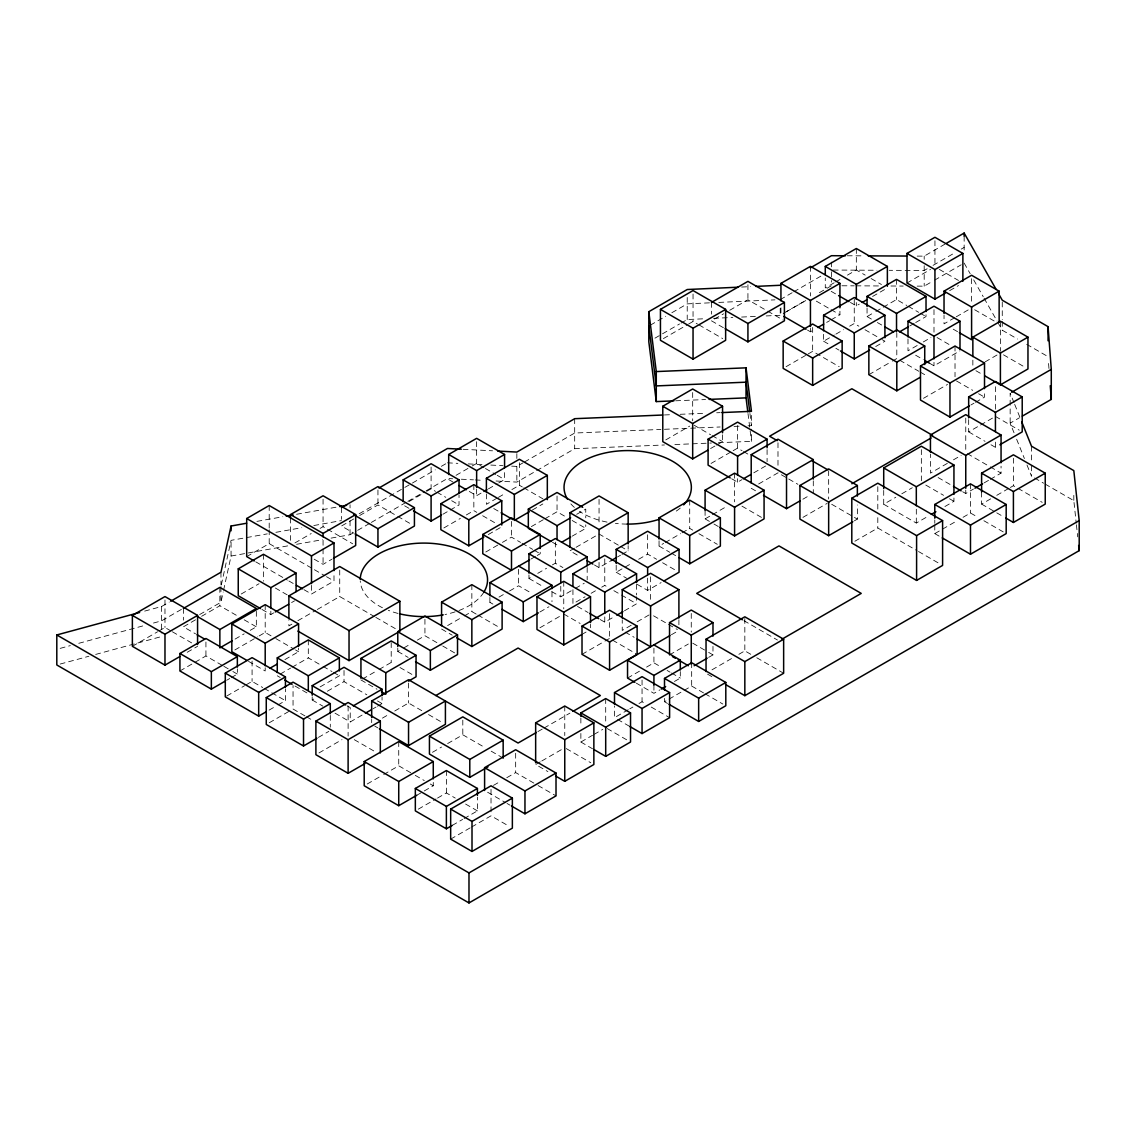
<?xml version="1.0" encoding="UTF-8"?>
<svg xmlns="http://www.w3.org/2000/svg" width="1136" height="1136" viewBox="0 0 1136 1136"><rect width="100%" height="100%" fill="white"/><g stroke="black" fill="none" stroke-linecap="round" stroke-linejoin="round"><path stroke-width="0.75" stroke-dasharray="5 3.75" d="M221.335 584.855L231.062 540.353L267.272 533.877M199.652 614.548L220.966 602.25L223.21 591.984M223.579 590.266L231.062 556.044L231.062 540.353M246.697 556.612L269.204 543.619L312.911 568.852M144.684 611.097L161.596 606.51L169.207 602.108M650.346 325.152L665.71 316.277M671.859 312.727L687.223 303.866L710.028 302.815M294.92 542.937L311.207 533.537M320.096 528.396L323.064 526.692L326.032 528.396M181.377 609.421L161.596 620.838L151.443 623.593M654.947 338.173L679.541 323.973M681.075 323.093L687.223 319.543L704.774 318.747M359.175 513.77L403.308 488.295M404.828 487.415L410.92 483.908M412.439 483.027L435.258 469.85M441.35 466.328L445.923 463.687M663.41 338.585L687.124 324.896M688.601 324.044L693.045 321.474L697.49 324.044M132.372 646.313L157.563 631.772M159.04 630.906L164.976 627.498L170.897 630.906M353.637 518.996L341.467 526.025L353.637 533.04M359.714 515.488L377.947 504.966L396.194 515.488M714.487 319.06L723.618 313.792M729.695 310.284L747.928 299.748L766.161 310.284M195.534 619.802L183.379 626.816L195.534 633.845M201.612 616.294L219.859 605.758L238.091 616.294M241.215 594.014L259.022 583.734M331.073 538.123L350.044 534.729L356.122 531.222M357.641 530.342L369.825 523.313M371.344 522.432L406.347 502.226M407.867 501.345L424.608 491.675M426.128 490.795L447.442 478.497L452.639 478.767M409.031 501.558L425.205 492.215M426.682 491.363L431.098 488.821L435.5 491.363M456.047 475.317L470.744 466.825M472.221 465.973L476.637 463.431L483.979 467.677M780.219 299.62L792.275 292.662M793.78 291.782L822.407 275.253M314.175 559.196L323.064 564.322L331.953 559.196M187.199 652.291L197.565 646.313M834.151 282.807L825.276 287.933L825.276 278.008M835.627 281.955L841.549 278.547M847.456 275.125L856.331 270.013L865.192 275.125M511.654 466.143L516.852 466.413L522.943 462.892M524.463 462.011L574.674 433.029L660.925 429.436M783.897 313.053L804.544 301.139M766.189 315.936L780.219 315.297L784.749 312.684M786.254 311.818L805.836 300.515M819.397 292.676L831.453 285.718L831.453 280.493M442.855 514.281L448.734 510.888M450.211 510.05L459.029 504.952L459.029 494.913M261.947 609.421L270.837 614.548L273.804 612.829M291.611 602.549L294.579 600.845M469.282 491.448L476.637 495.694L481.039 493.138M488.395 488.892L497.213 483.808M498.69 482.956L504.569 479.562L504.569 469.523M303.965 589.669L311.491 594.029L333.998 581.036L333.998 572.374M179.928 670.978L205.928 655.969L222.386 665.469M235.053 639.099L244.169 633.845M250.247 630.338L256.338 626.816L256.338 608.456M496.034 481.011L516.852 482.09L535.113 471.554M536.632 470.673L574.674 448.706L664.446 444.971M443.849 527.956L460.35 518.428M466.342 514.963L473.84 510.646L476.779 512.336M496.886 498.235L486.393 504.299L486.393 493.904M498.392 497.369L505.889 493.038M511.882 489.573L519.379 485.257L522.319 486.946M234.868 649.962L257.616 636.827M259.136 635.947L265.199 632.454L274.301 637.708M917.192 256.111L924.193 256.14L944.911 244.169M291.881 624.161L288.885 625.893L288.885 620.597M297.859 620.71L315.808 610.359M317.299 609.492L339.721 596.542L374.312 616.507M807.483 330.079L810.437 331.783L814.867 329.227M826.653 322.411L829.607 320.721M831.083 319.869L839.93 314.757L839.93 309.532M850.41 302.446L856.331 305.854L859.285 304.15M872.59 296.468L887.372 287.933M927.146 268.763L924.193 270.482L889.19 270.311M933.068 265.355L955.277 252.533M961.198 249.111L964.152 247.407M906.997 283.006L930.526 269.417M226.646 680.294L229.713 678.519M231.247 677.638L237.353 674.102L237.353 668.863M488.281 534.559L501.771 526.777M823.6 334.296L823.6 341.226L834.335 335.035M835.869 334.14L843.537 329.724M849.657 326.188L854.258 323.533L858.859 326.188M867.052 308.168L867.052 316.561L874.422 312.315M875.899 311.463L881.792 308.055M883.268 307.203L896.531 299.535L906.855 305.499M532.33 510.036L542.823 503.972M917.192 286.13L924.193 286.158L933.068 281.032M934.545 280.18L961.198 264.787M786.112 366.672L806.759 354.759M808.236 353.907L812.652 351.351L839.192 366.672M284.923 659.604L298.569 651.709L298.569 648.244M665.781 439.916L689.68 426.114M226.788 695.999L244.638 685.69M246.129 684.838L252.078 681.401L262.7 687.536M485.796 551.997L500.919 543.264M502.424 542.397L511.498 537.158L520.558 542.397M531.35 526.607L543.434 519.621M544.939 518.754L557.038 511.768L566.097 517.008M280.223 674.088L290.575 668.11M292.051 667.258L308.31 657.872L321.616 665.554M949.639 290.646L958.472 285.548M576.69 514.31L585.75 509.084L585.75 517.831M909.808 325.933L914.239 323.377M915.701 322.525L926.025 316.561L926.025 313.209M875.728 346.537L884.916 341.226L880.315 338.571M710.596 448.535L715.084 445.951M716.575 445.085L722.553 441.648L722.553 434.563M269.09 710.114L276.531 705.825M278.008 704.959L285.448 700.671L285.448 688.799M531.137 558.969L535.681 556.356M537.186 555.476L540.211 553.743L540.211 550.236M572.146 536.192L585.75 528.339L585.75 524.846M954.751 317.682L944.03 323.859L944.03 315.254M956.285 316.788L971.592 307.955M320.139 686.882L339.352 675.792L339.352 672.526M711.051 463.445L731.683 451.532M733.16 450.68L737.591 448.124L742.007 450.68M917.178 345.5L907.991 350.797L907.991 338.613M923.284 341.964L930.938 337.548M868.855 374.681L890.908 361.944M892.385 361.106L896.801 358.55L896.801 333.246M269.246 722.766L290.063 710.738M574.546 548.163L569.945 550.818L579.133 556.129M576.08 547.282L599.055 534.019L618.964 545.521M312.201 696.808L312.201 699.989L315.226 698.242M327.353 691.242L344.023 681.628L366.829 694.792M397.77 648.131L397.77 651.425L402.3 648.812M403.805 647.932L411.346 643.587M417.381 640.093L424.935 635.734L441.237 645.149M447.641 625.553L462.764 616.805M464.283 615.939L471.852 611.566L476.382 614.193M528.964 574.915L528.964 578.437L531.889 576.747M537.754 573.353L546.544 568.284M552.408 564.89L555.348 563.2L562.916 567.574M489.9 597.408L489.9 602.336L492.925 600.589M498.974 597.11L508.033 591.87M509.553 590.99L518.612 585.764L532.273 593.645M362.455 679.058L377.592 670.325M379.097 669.445L391.21 662.458L394.135 664.148M929.404 363.151L933.991 365.806L959.991 350.797M731.683 478.767L737.591 482.175L742.007 479.619M753.807 472.817L765.607 466.001M594.455 564.975L599.055 567.617L611.31 560.545M617.43 557.009L620.497 555.248M622.031 554.354L628.151 550.818L628.151 545.621M551.684 591.558L560.772 596.812L573.978 589.186M575.441 588.334L584.231 583.265M318.392 737.406L328.815 731.385M758.649 483.979L777.99 472.817L787.191 478.128M539.898 612.006L548.958 606.766M335.021 713.167L350.229 721.942L363.861 714.075M372.949 708.821L375.988 707.075M377.493 706.209L382.051 703.582L382.051 697.206M705.087 510.462L705.087 518.896L710.994 515.488M712.457 514.636L727.21 506.131M659.05 540.793L659.05 546.075L663.651 543.42M665.185 542.539L680.507 533.693M682.04 532.812L689.708 528.382L692.775 530.157M616.195 565.217L616.195 572.246L623.678 567.929M625.183 567.063L632.667 562.746M638.645 559.281L647.634 554.098L656.608 559.281M985.097 361.887L997.351 354.815M923.483 398.31L947.509 384.437M575.966 602.052L585.054 596.798M591.118 593.304L595.662 590.677M601.725 587.184L604.764 585.423L607.788 587.184M318.96 752.941L341.979 739.65M382.449 718.108L388.583 714.558M394.732 711.008L408.548 703.028L422.379 711.008M539.955 627.754L562.263 614.874M802.882 499.215L810.323 494.927M637.154 584.344L647.634 590.393L661.095 582.612M970.996 404.927L973.992 403.195M975.497 402.329L984.514 397.131L984.514 390.315M583.095 633.76L586.062 632.042M600.22 619.546L604.764 622.173L615.371 616.053M624.459 610.799L636.572 603.798L636.572 596.741M802.953 517.363L827.136 503.39M631.19 625.254L622.244 630.423L622.244 619.787M637.154 621.818L649.082 614.931M582.015 654.336L603.457 641.968M604.977 641.073L609.578 638.432L637.126 654.336M968.667 419.638L968.667 431.879L979.076 425.858M980.567 425.006L993.943 417.267M367.198 784.01L382.221 775.348M383.727 774.482L398.736 765.806L413.745 774.482M432.461 752.302L441.563 747.048M447.641 743.555L462.806 734.793L485.228 747.729M1014.036 432.788L1010.16 423.146L1019.29 417.863M947.325 463.374L930.441 473.116L930.441 454.073M953.473 459.824L961.141 455.394M854.343 520.842L857.368 519.095L857.368 504.952M883.709 490.411L883.709 504.228L895.764 497.284M901.785 493.805L912.322 487.713M990.975 444.758L995.434 447.328L998.416 445.61M671.447 634.726L678.902 630.423M854.854 541.247L877.801 528.013L916.979 550.633M416.756 795.285L422.762 791.82M424.268 790.954L433.27 785.757L433.27 780.56M627.541 678.093L640.732 670.467M646.597 667.088L653.924 662.856L661.251 667.088M669.53 654.876L688.359 643.998M537.896 731.598L542.468 728.957M543.988 728.091L569.889 713.138M418.289 809.173L436.025 798.935M437.516 798.083L446.377 792.956L455.252 798.083M962.675 491.732L965.756 493.507L973.424 489.076M984.174 482.871L988.774 480.216M990.322 479.321L1001.057 473.116L1001.057 466.2M883.709 504.228L916.312 523.057L928.353 516.099M944.911 506.528L953.942 501.317L953.942 497.866M708.637 657.375L712.982 654.876L712.982 646.384M493.478 785.388L500.877 781.114M506.784 777.706L515.659 772.579L536.575 784.664M636.33 683.162L653.924 693.315L659.789 689.935M674.443 681.472L680.308 678.093L680.308 671.575M981.603 492.073L981.603 504.1L990.691 498.846M996.755 495.339L1008.867 488.352M1010.387 487.472L1013.411 485.725L1016.45 487.472M628.279 709.716L614.505 717.668L614.505 705.953M629.813 708.836L632.866 707.061M638.986 703.525L642.053 701.764L645.12 703.525M934.786 525.045L934.786 533.608L957.094 520.728M963.044 517.292L970.485 513.003L977.926 517.292M540.253 761.858L535.652 764.514L547.907 771.585M541.787 760.978L561.695 749.476M580.865 733.458L580.865 742.021L592.552 735.276M594.014 734.438L602.776 729.369M712.002 669.814L732.905 657.758M738.869 654.308L744.833 650.857L750.811 654.308M664.503 698.399L664.503 701.721L667.514 699.975M669.033 699.109L682.608 691.27M684.113 690.404L691.668 686.045L703.539 692.903M452.298 825.389L462.636 819.411M464.113 818.559L477.418 810.877L477.418 797.089M450.665 839.121L470.091 827.903M471.582 827.036L491.022 815.818L509.311 826.383M60.18 648.372L70.318 645.617M78.767 643.317L144.684 625.425M60.18 664.049L88.906 656.253M95.68 654.421L161.596 636.529M256.921 521.381L282.793 516.752M296.581 514.281L337.974 506.869M275.892 532.33L301.75 527.7M313.834 525.528L341.411 520.586M231.062 556.044L289.68 545.536M296.581 544.3L322.454 539.671M741.623 287.039L750.399 286.641M718.804 302.417L774.965 299.847M713.55 318.336L732.848 317.455M741.623 317.058L755.653 316.419M675.636 400.795L705.555 399.545M664.446 414.952L671.404 414.668M680.109 414.299L704.476 413.291M716.66 412.78L720.139 412.638M664.446 429.294L720.139 426.98M734.069 426.398L741.027 426.114M747.985 425.815L751.464 425.673L751.464 412.922M674.883 444.545L711.434 443.026M718.392 442.728L751.464 441.35L751.464 429.152M847.2 255.77L864.695 255.856M833.199 270.056L876.949 270.254M841.946 285.775L854.201 285.832M855.948 285.832L880.443 285.96M890.936 286.002L903.191 286.059M463.062 449.288L492.555 450.807M447.442 462.821L457.851 463.36M468.259 463.9L482.147 464.61M490.823 465.064L502.964 465.689M461.315 479.222L473.471 479.846M475.203 479.932L483.879 480.386M939.358 269.417L958.472 280.45M974.645 309.73L994.554 321.218M997.933 322.596L1002.264 330.221L1017.529 339.039M1026.688 344.322L1048.059 356.661M1003.471 354.815L1024.899 367.184M871.113 278.547L881.451 284.511M953.218 329.17L957.818 331.811M908.331 306.351L918.655 312.315M920.132 313.167L926.025 316.561M937.058 337.548L950.818 345.5M975.923 370.719L982.044 374.255M831.197 291.341L837.104 294.764M867.052 316.561L871.468 319.117M877.361 322.525L883.268 325.933M915.644 355.213L923.284 359.629M956.498 380.958L972.714 390.315M978.607 393.723L984.514 397.131M816.33 301.139L829.607 308.793M831.083 309.645L839.93 314.757M864.993 329.724L878.781 337.69M899.74 360.254L918.854 371.287M920.33 372.139L924.732 374.681L924.732 371.316M995.434 416.415L1019.233 430.161M823.6 341.226L829.734 344.762M835.869 348.312L838.936 350.073M767.695 311.15L782.889 319.926M968.667 431.879L985.026 441.322M1034.541 477.972L1043.601 483.198M1045.12 484.064L1073.818 500.635L1076.232 523.057M967.29 453.619L988.774 466.03M990.322 466.91L1001.057 473.116M1017.97 488.352L1042.209 502.339M711.448 320.806L723.618 327.835M698.967 324.896L722.681 338.585M938.109 477.546L951.94 485.526M981.603 504.1L995.235 511.967M996.755 512.847L1004.323 517.221M925.797 485.072L943.576 495.324M949.497 498.747L953.942 501.317M983.875 520.728L1003.216 531.889M934.786 533.608L940.736 537.044M918.484 551.5L939.586 563.683M743.484 451.532L749.377 454.94M788.725 479.023L797.941 484.334M831.68 504.27L857.368 519.095M694.167 425.247L710.596 434.747M712.087 435.599L722.553 441.648M751.208 488.281L755.809 490.937M741.95 506.131L764.074 518.896M705.087 518.896L712.457 523.156M713.933 524.008L718.364 526.564M698.91 533.693L717.299 544.314M659.05 546.075L669.786 552.281M671.319 553.161L677.454 556.697M662.6 562.746L676.062 570.513M523.795 487.798L542.909 498.832M620.497 546.402L628.151 550.818M485.455 468.515L495.75 474.465M497.213 475.317L504.569 479.562M572.146 520.487L585.75 528.339M743.924 620.668L777.45 640.022M616.195 572.246L626.674 578.295M448.692 479.562L454.57 482.956M756.775 657.758L783.641 673.265M493.748 508.545L499.627 511.938M552.508 542.312L557.038 544.925M613.852 590.677L619.915 594.171M621.42 595.051L636.572 603.798M482.658 515.73L497.369 524.221M653.555 615.797L666.974 623.536M668.465 624.402L677.411 629.557M436.977 492.215L445.795 497.312M451.674 500.706L459.029 504.952M522.077 543.264L532.656 549.37M534.161 550.25L540.211 553.743M692.704 643.161L707.188 651.524M708.637 652.362L712.982 654.876M707.529 674.131L712.002 676.715M625.226 632.141L634.172 637.31M404.629 505.804L409.031 508.346M528.964 578.437L542.596 586.304M577.486 606.425L588.093 612.545M667.116 670.467L670.055 672.157M671.518 673.009L680.308 678.093M397.714 516.369L411.388 524.264M705.03 693.755L722.837 704.036M563.754 614.008L580.113 623.451M664.503 701.721L667.471 703.44M489.9 602.336L492.939 604.096M651.24 707.061L669.601 717.668M477.901 615.059L499.087 627.299M327.509 529.262L352.7 543.803M617.558 719.429L629.813 726.5M441.577 629.046L452.171 635.152M607.164 728.531L627.612 740.345M314.416 569.718L324.967 575.81M326.472 576.676L333.998 581.036M442.713 646.001L457.524 654.563M375.817 617.373L399.872 631.261M580.865 742.021L592.552 748.78M255.742 561.837L287.38 580.098M288.885 580.979L293.415 583.577M397.77 651.425L408.136 657.403M566.282 748.596L590.791 762.753M275.324 588.008L287.167 594.852M399.971 667.514L413.121 675.111M428.528 714.558L442.344 722.539M491.206 751.18L503.163 758.095M360.936 679.939L377.01 689.211M538.081 785.53L556.015 795.882M244.169 619.802L256.338 626.816M275.821 638.574L294.025 649.082M295.545 649.962L298.569 651.709M323.093 666.406L331.968 671.518M333.444 672.37L339.352 675.792M377.479 700.94L382.051 703.582M347.19 705.854L350.229 707.614L350.229 721.942M374.766 726.089L377.834 727.864M487.6 792.232L505.534 802.584M507.025 803.45L510.021 805.168M277.269 675.792L280.223 677.496M295.005 686.03L308.31 693.713M248.514 661.351L265.199 670.978L265.199 667.514M312.201 699.989L322.851 706.138M172.374 631.772L191.643 642.891M354.247 739.65L375.718 752.046M465.604 804.047L477.418 810.877M415.251 775.348L424.268 780.546M430.274 784.01L433.27 785.757M264.219 688.402L285.448 700.671M223.891 666.335L231.375 670.652M232.866 671.518L237.353 674.102M304.959 715.907L293.045 709.02L293.045 685.505M306.45 716.759L313.905 721.062M964.152 263.083L970.215 273.762M973.68 279.868L983.208 296.652M984.074 298.186L997.067 321.062M1014.036 402.769L1010.16 393.113L1010.16 423.146M1014.689 404.373L1019.872 417.253M1016.635 439.22L1024.402 458.532M1026.987 464.965L1031.516 476.225L1031.516 463.857M749.945 413.49L751.464 425.673M747.999 413.518L749.945 429.181M750.172 430.913L751.464 441.35M1076.417 524.775L1077.709 536.845M1048.571 363.492L1048.968 368.632M1073.818 495.339L1073.818 500.635M1031.516 446.207L1031.516 462.096M1013.411 458.234L1013.411 485.725M1002.264 301.963L1002.264 319.628M1002.264 321.389L1002.264 330.221M1000.404 321.232L1000.404 351.28M995.434 386.709L995.434 409.429M995.434 442.089L995.434 447.328M972.856 360.126L972.856 367.184M971.592 278.689L971.592 304.519M970.485 483.879L970.485 513.003M965.756 418.105L965.756 451.006M965.756 490.042L965.756 493.507M964.152 236.245L964.152 250.886M955.021 346.04L955.021 376.698M934.942 240.775L934.942 265.128M934.786 519.905L934.786 523.327M933.991 309.688L933.991 332.308M933.991 362.327L933.991 365.806M924.193 256.14L924.193 259.32M924.193 265.696L924.193 286.158M921.353 449.657L921.353 480.769M916.312 509.226L916.312 523.057M896.531 279.371L896.531 299.535M877.801 486.648L877.801 509.056M877.801 517.661L877.801 528.013M856.331 248.5L856.331 270.013M856.331 302.545L856.331 305.854M854.258 299.265L854.258 323.533M831.453 262.075L831.453 266.861M831.453 271.788L831.453 278.76M828.655 470.687L828.655 498.988M813.291 480.826L813.291 493.209M812.652 327.438L812.652 351.351M810.437 266.364L810.437 295.985M810.437 328.304L810.437 331.783M780.943 307.785L780.943 314.757M780.219 308.325L780.219 315.297M777.99 442.742L777.99 467.507M767.084 449.558L767.084 461.685M747.928 284.724L747.928 299.748M744.833 618.509L744.833 650.857M737.591 425.602L737.591 448.124M737.591 478.71L737.591 482.175M734.58 473.187L734.58 501.871M711.448 302.432L711.448 314.132M693.045 293.997L693.045 321.474M692.676 392.531L692.676 420.845M691.668 662.742L691.668 686.045M691.256 613.454L691.256 632.141M689.708 500.152L689.708 528.382M687.223 297.49L687.223 319.543M678.902 619.787L678.902 625.098M653.924 648.187L653.924 662.856M653.924 685.178L653.924 693.315M650.573 576.832L650.573 601.654M647.634 534.758L647.634 554.098M647.634 578.096L647.634 590.393M642.053 680.01L642.053 701.764M636.572 584.373L636.572 594.966M609.578 613.724L609.578 638.432M605.701 698.569L605.701 724.257M604.764 558.94L604.764 585.423M604.764 616.876L604.764 622.173M599.055 499.4L599.055 525.357M599.055 562.434L599.055 567.617M590.521 624.303L590.521 627.754M587.17 567.489L587.17 579.814M580.865 718.037L580.865 726.614M574.674 418.687L574.674 448.706M572.942 589.669L572.942 603.798M564.762 706.038L564.762 735.56M563.754 581.305L563.754 608.839M560.772 586.247L560.772 596.812M557.038 496.006L557.038 511.768M555.348 542.071L555.348 563.2M551.982 591.884L551.982 601.739M519.379 462.721L519.379 485.257M518.612 569.335L518.612 585.764M516.852 453.662L516.852 458.447M516.852 466.413L516.852 482.09M515.659 753.239L515.659 772.579M511.498 521.396L511.498 537.158M491.022 789.335L491.022 812.283M476.637 441.677L476.637 463.431M476.637 488.991L476.637 495.694M473.84 484.66L473.84 510.646M471.852 584.685L471.852 611.566M462.806 720.125L462.806 734.793M446.377 770.549L446.377 792.956M431.098 467.066L431.098 488.821M424.935 619.305L424.935 635.734M408.548 683.063L408.548 703.028M398.736 741.609L398.736 765.806M391.21 642.607L391.21 662.458M377.947 489.928L377.947 504.966M371.685 719.315L371.685 722.652M350.044 504.711L350.044 507.891M350.044 520.785L350.044 534.729M348.113 706.038L348.113 736.114M344.023 670.467L344.023 681.628M341.467 507.65L341.467 519.337M339.721 570.059L339.721 596.542M330.292 715.41L330.292 727.168M323.064 499.201L323.064 526.692M323.064 540.282L323.064 547.154M323.064 548.873L323.064 564.322M311.491 585.367L311.491 594.029M308.31 639.937L308.31 657.872M290.475 518.03L290.475 540.353M270.837 611.182L270.837 614.548M269.204 505.534L269.204 528.041M269.204 529.759L269.204 543.619M265.199 604.664L265.199 632.454M263.467 554.283L263.467 581.163M252.078 661.038L252.078 681.401M220.966 572.232L220.966 584.969M220.966 586.559L220.966 602.25M219.859 587.397L219.859 605.758M205.928 641.982L205.928 655.969M183.379 608.456L183.379 620.142M164.976 600.007L164.976 627.498M161.596 606.51L161.596 633.036M680.265 508.076A63.659 36.75 0 0 1 675.096 511.867M627.029 524.094A63.659 36.75 0 0 1 615.428 523.398M607.05 522.106A63.659 36.75 0 0 1 579.403 511.285M574.39 507.423A63.659 36.75 0 0 1 570.059 502.95M483.751 592.339A63.659 36.75 0 0 1 456.729 611.338M455.138 611.864A63.659 36.75 0 0 1 445.014 614.519M398.054 613.44A63.659 36.75 0 0 1 388.37 610.344M382.449 607.746A63.659 36.75 0 0 1 360.268 581.05"/><path stroke-width="1.5" d="M246.583 523.242L231.062 526.025L220.966 572.232L170.727 601.228M254.223 560.957L246.697 556.612L246.697 518.527L269.204 505.534L333.998 542.937L333.998 570.641M290.475 518.03L290.475 514.594L323.064 495.779L355.667 514.594L355.667 545.507L333.43 558.344M673.875 400.866L656.281 401.59L648.812 341.723L648.812 311.704L687.223 289.524L738.116 287.195M660.442 309.375L693.045 290.56L725.634 309.375L725.634 340.303L693.045 359.118L660.442 340.303L660.442 309.375L693.045 328.205L725.634 309.375M179.786 656.58L164.976 665.128L132.372 646.313L132.372 615.4L164.976 596.57L197.565 615.4L197.565 644.595M341.467 507.65L377.947 486.591L414.427 507.65L414.427 526.025L377.947 547.083L355.156 533.92M260.471 608.555L238.248 595.733L238.248 568.838L263.467 554.283L296.07 573.098L296.07 591.586M378.955 488.011L447.442 448.479L461.315 449.189M403.152 501.601L403.152 479.861L431.098 463.729L459.029 479.861L459.029 493.237M711.448 302.432L747.928 281.373L784.408 302.432L784.408 320.806L747.928 341.865L725.137 328.702M448.692 474.536L448.692 454.471L476.637 438.34L504.569 454.471L504.569 467.847M183.379 608.456L219.859 587.397L256.338 608.456L219.859 629.514L197.053 616.351M290.475 514.594L323.064 533.409L355.667 514.594M132.372 615.4L164.976 634.215L197.565 615.4M780.943 300.813L780.943 283.389L810.437 266.364L839.93 283.389L839.93 307.785M246.697 518.527L311.491 555.93L333.998 542.937M810.351 267.883L831.453 255.699L845.44 255.77M825.276 274.699L825.276 266.42L856.331 248.5L887.372 266.42L887.372 286.272M238.248 568.838L270.837 587.667L296.07 573.098M403.152 479.861L431.098 495.992L459.029 479.861M448.692 454.471L476.637 470.602L504.569 454.471M353.637 514.665L377.947 528.709L414.427 507.65M725.137 310.341L747.928 323.49L784.408 302.432M225.127 681.174L211.353 689.126L179.928 670.978L179.928 653.498L205.928 638.489L237.353 656.636L237.353 667.116M246.995 660.47L231.829 651.709L231.829 623.934L265.199 604.664L298.569 623.934L298.569 646.512M483.78 537.158L468.799 545.82L440.853 529.688L440.853 503.702L473.84 484.66L501.771 500.777L501.771 525.045M486.393 492.172L486.393 478.299L519.379 459.256L547.325 475.388L547.325 499.655M288.885 618.822L288.885 595.875L339.721 566.523L399.872 601.242L399.872 631.261L349.036 660.612L297.916 631.105M780.943 283.389L810.437 300.415L839.93 283.389M413.447 510.888L431.098 521.083L441.379 515.133M275.295 611.977L288.643 604.267M483.979 491.448L486.932 489.744M232.014 640.86L219.859 647.875L219.859 629.514M945.237 293.187L934.942 299.137L906.997 283.006L906.997 253.427L934.942 237.296L962.874 253.427L962.874 281.259M825.276 266.42L856.331 284.341L887.372 266.42M707.614 450.268L692.676 458.887L662.785 441.648L662.785 406.248L692.676 388.995L722.553 406.248L722.553 432.788M946.387 243.317L964.152 233.065L996.201 289.524M440.853 503.702L468.799 519.834L501.771 500.777M823.6 330.832L823.6 315.24L854.258 297.533L884.916 315.24L884.916 337.761M486.393 478.299L514.338 494.43L547.325 475.388M783.158 341.041L812.652 324.016L842.145 341.041L842.145 368.376L812.652 385.402L783.158 368.376L783.158 341.041L812.652 358.067L842.145 341.041M179.928 653.498L211.353 671.646L237.353 656.636M231.829 623.934L265.199 643.203L298.569 623.934M867.052 306.479L867.052 296.397L896.531 279.371L926.025 296.397L926.025 311.52M817.806 327.523L823.714 324.115M862.238 302.446L866.669 299.876M266.108 711.832L258.681 716.12L225.297 696.865L225.297 673.108L252.078 657.645L285.448 676.914L285.448 687.095M906.997 253.427L934.942 269.559L962.874 253.427M540.211 534.474L511.498 551.045L511.498 570.315L482.772 553.743L482.772 534.474L511.498 517.888L540.211 534.474L540.211 548.489M550.988 541.432L528.325 528.339L528.325 509.084L557.038 492.499L582.725 507.338M529.333 511.768L514.338 520.43L514.338 494.43M277.269 672.526L277.269 657.872L308.31 639.937L339.352 657.872L339.352 670.907M662.785 406.248L692.676 423.501L722.553 406.248M269.743 668.351L277.34 663.978M823.6 315.24L854.258 332.933L884.916 315.24M867.052 296.397L896.531 313.422L926.025 296.397M288.885 595.875L349.036 630.594L399.872 601.242M944.03 313.536L944.03 291.157L971.592 275.253L999.14 291.157L999.14 322.141M225.297 673.108L258.681 692.378L285.448 676.914M569.945 547.353L569.945 512.734L599.055 495.935L628.151 512.734L628.151 543.903M907.991 336.881L907.991 321.218L933.991 306.209L959.991 321.218L959.991 349.05M528.325 509.084L557.038 525.656L570.641 517.803M920.33 377.237L896.801 390.812L868.855 374.681L868.855 346.011L896.801 329.88L924.732 346.011L924.732 364.557M730.221 477.915L708.097 465.149L708.097 439.163L737.591 422.138L767.084 439.163L767.084 447.825M899.485 331.897L908.331 326.785M316.916 738.258L303.525 745.983L266.264 724.484L266.264 697.589L293.045 682.14L330.292 703.638L330.292 713.72M840.47 350.967L854.258 358.919L869.594 350.073M277.269 657.872L308.31 675.792L339.352 657.872M441.577 625.68L441.577 602.151L471.852 584.685L502.112 602.151L502.112 629.046L471.852 646.512L456.715 637.779M528.964 573.155L528.964 553.786L555.348 538.549L587.17 556.924L587.17 565.728M397.77 646.498L397.77 631.701L424.935 616.024L457.524 634.839L457.524 654.563L430.359 670.24L415.549 661.692M489.9 595.761L489.9 582.626L529.632 559.849M312.201 695.218L312.201 685.661L344.023 667.286L382.051 689.24L382.051 695.615M561.567 542.312L570.641 537.072M360.936 678.277L360.936 658.426L391.21 640.945L416.046 655.287L416.046 676.8L408.477 681.16M944.03 291.157L971.592 307.061L999.14 291.157M569.945 512.734L599.055 529.532L628.151 512.734M907.991 321.218L933.991 336.228L959.991 321.218M868.855 346.011L896.801 362.143L924.732 346.011M708.097 439.163L737.591 456.189L767.084 439.163M751.208 482.97L751.208 454.67L777.99 439.206L813.291 459.597L813.291 479.051M441.577 602.151L471.852 619.631L502.112 602.151M266.264 697.589L303.525 719.102L330.292 703.638M360.936 658.426L385.771 672.768L416.046 655.287M528.964 553.786L560.772 572.161L587.17 556.924M705.087 510.462L705.087 490.212L734.58 473.187L764.074 490.212L764.074 518.896L734.58 535.922L719.841 527.402M969.491 405.793L949.966 417.068L920.487 400.042L920.487 365.991L955.021 346.04L984.514 363.08L984.514 388.611M659.05 539.018L659.05 517.846L689.708 500.152L720.366 517.846L720.366 546.075L689.708 563.783L678.987 557.577M397.77 631.701L430.359 650.53L457.524 634.839M972.856 356.59L972.856 337.151L1000.404 321.232L1027.966 337.151L1027.966 368.959L1000.404 384.863L985.097 376.03M364.983 763.562L348.113 773.304L315.893 754.702L315.893 721.104L348.113 702.502L380.319 721.104L380.319 752.941M489.9 582.626L523.27 601.895L551.982 585.31L551.982 588.604M572.942 586.148L572.942 573.779L604.764 555.405L636.572 573.779L636.572 582.612M616.195 563.456L616.195 549.398L647.634 531.25L679.058 549.398L679.058 572.246L664.091 580.894M581.604 634.626L563.754 644.921L536.973 629.472L536.973 596.755L563.754 581.305L590.521 596.755L590.521 622.585M743.484 478.767L750.853 474.521M353.253 705.868L382.051 689.24M611.31 560.545L615.897 557.89M371.685 717.654L371.685 701.011L408.548 679.726L518.087 743.029L536.377 732.479M502.041 609.35L523.27 621.605L538.379 612.886M365.38 713.195L371.444 709.702M751.208 454.67L786.524 475.061L813.291 459.597M972.856 337.151L1000.404 353.055L1027.966 337.151M705.087 490.212L734.58 507.252L764.074 490.212M920.487 365.991L949.966 383.017L984.514 363.08M659.05 517.846L689.708 535.553L720.366 517.846M536.973 596.755L563.754 612.219L590.521 596.755M315.893 721.104L348.113 739.692L380.319 721.104M572.942 573.779L604.764 592.154L636.572 573.779M616.195 549.398L647.634 567.546L679.058 549.398M435.826 695.544L518.087 648.045L600.362 695.544L572.942 711.377M852.838 521.722L828.655 535.681L799.929 519.095L799.929 485.498L828.655 468.912L857.368 485.498L857.368 496.105M622.244 618.012L622.244 589.655L650.573 573.297L678.902 589.655L678.902 618.012M968.667 417.892L968.667 396.918L995.434 381.469L1022.215 396.918L1022.215 431.879L999.893 444.758M371.685 701.011L408.548 722.297L445.411 701.011L445.411 724.314L408.548 745.599L379.367 728.744M582.015 626.106L609.578 610.202L637.126 626.106L637.126 654.336L609.578 670.24L582.015 654.336L582.015 626.106L609.578 642.01L637.126 626.106M763.491 495.367L786.524 508.658L799.914 500.933M616.876 615.172L622.94 611.679M416.756 795.285L398.736 805.694L364.202 785.757L364.202 761.56L398.736 741.609L433.27 761.56L433.27 778.842M930.441 452.341L930.441 435.031L965.756 414.64L1001.057 435.031L1001.057 462.735M851.858 483.737L931.08 437.999M1011.679 392.247L1051.283 369.37L1048.059 326.643L1002.264 300.202L998.8 294.096M883.709 488.679L883.709 467.933L921.353 446.207L953.942 465.022L953.942 494.401M799.929 485.498L828.655 502.069L857.368 485.498M622.244 589.655L650.573 605.999L678.902 589.655M487.997 766.843L469.793 777.365L429.436 754.063L429.436 736.128L462.806 716.873L503.163 740.161L503.163 758.095M968.667 396.918L995.434 412.382L1022.215 396.918M851.801 498.207L877.801 483.198L942.596 520.615L942.596 565.416L916.596 580.425L851.801 543.022L851.801 498.207L916.596 535.624L942.596 520.615M1022.343 416.103L1051.283 399.389L1051.283 369.37M669.53 654.876L669.53 622.613L691.256 610.06L712.982 622.613L712.982 636.188M364.202 761.56L398.736 781.497L433.27 761.56M930.441 435.031L965.756 455.422L1001.057 435.031M883.709 467.933L916.312 486.762L953.942 465.022M634.868 682.324L627.541 678.093L627.541 660.158L669.956 635.592M452.298 825.389L446.377 828.797L415.336 810.877L415.336 788.469L446.377 770.549L477.418 788.469L477.418 795.37M429.436 736.128L469.793 759.43L503.163 740.161M535.652 762.781L535.652 722.851L564.762 706.038L593.858 722.851L593.858 764.514L564.762 781.327L555.561 776.016M669.53 622.613L691.256 635.152L712.982 622.613M981.603 492.073L981.603 473.172L1013.411 454.812L1045.234 473.172L1045.234 504.1L1013.411 522.461L1005.843 518.087M934.786 518.186L934.786 504.483L970.485 483.879L1006.184 504.483L1006.184 533.608L970.485 554.226L942.227 537.91M706.038 671.561L706.038 639.213L744.833 616.805L783.641 639.213L783.641 673.265L744.833 695.672L725.435 684.468M614.505 704.292L614.505 692.577L642.053 676.673L669.601 692.577L669.601 717.668L642.053 733.572L629.813 726.5M484.603 790.5L484.603 767.652L515.659 749.732L556.015 773.034L556.015 795.882L524.96 813.802L511.512 806.035M580.865 716.333L580.865 712.897L605.701 698.569L630.537 712.897L630.537 742.021L605.701 756.363L594.014 749.618M974.958 488.196L982.64 483.751M931.364 514.352L935.879 511.754M627.541 660.158L653.924 675.395L680.308 660.158L680.308 669.942M664.503 690.077L664.503 678.419L691.668 662.742L725.805 682.452L725.805 705.754L698.654 721.445L668.948 704.292M415.336 788.469L446.377 806.404L477.418 788.469M535.652 722.851L564.762 739.65L593.858 722.851M694.153 665.739L707.188 658.213M450.665 809.102L491.022 785.8L512.364 798.125L512.364 828.144L472.008 851.446L450.665 839.121L450.665 809.102L472.008 821.413L512.364 798.125M661.251 689.083L665.653 686.556M981.603 473.172L1013.411 491.547L1045.234 473.172M580.865 712.897L605.701 727.239L630.537 712.897M614.505 692.577L642.053 708.481L669.601 692.577M934.786 504.483L970.485 525.102L1006.184 504.483M782.022 639.142L861.23 593.404L778.969 545.905L696.709 593.404L742.404 619.787M706.038 639.213L744.833 661.606L783.641 639.213M484.603 767.652L524.96 790.954L556.015 773.034M664.503 678.419L698.654 698.143L725.805 682.452M1079.2 520.615L1079.2 550.633L468.983 902.935L56.8 664.972L56.8 634.953L468.983 872.917L1079.2 520.615L1073.818 470.616L1031.516 446.207L1021.818 422.067M56.8 634.953L139.614 612.474M286.244 516.142L293.131 514.906M339.692 506.557L346.594 505.321M755.653 286.4L780.219 285.278M648.812 311.704L656.281 371.571L746.04 367.837L751.464 411.331L721.885 412.567M709.077 399.403L746.04 397.87L747.786 411.786M662.686 415.023L574.674 418.687L516.852 452.071L497.767 451.077M868.188 255.87L906.684 256.054M959.338 332.706L971.592 339.763L971.592 307.061M838.581 295.616L848.933 301.594M884.745 326.785L893.592 331.897M924.818 360.51L929.404 363.151M783.897 316.461L806.02 329.227M932.599 435.372L851.858 388.753L769.597 436.238L777.209 440.64M953.473 486.421L961.141 490.851M812.254 460.875L827.491 469.665M458.987 485.498L466.342 489.744M586.801 560.545L592.921 564.081M501.104 512.79L512.861 519.578M482.772 534.474L511.498 551.045M518.612 566.04L551.982 585.31M653.924 644.921L680.308 660.158M672.427 656.551L675.324 658.213M678.22 659.888L688.359 665.739M637.154 639.028L650.573 646.782L650.573 605.999M589.612 613.426L598.7 618.666M296.425 585.324L302.46 588.803M381.398 691.739L385.771 694.266L385.771 672.768M312.201 685.661L345.656 704.973M284.667 680.052L292.051 684.326M197.053 634.712L204.665 639.099M749.732 411.757L746.04 382.179L656.281 385.913L648.812 326.046M1078.646 545.465L1079.2 550.633M1050.26 385.715L1051.283 399.389M1048.059 326.643L1048.059 340.772M1013.411 491.547L1013.411 522.461M1000.404 353.055L1000.404 384.863M995.434 412.382L995.434 431.609M970.485 525.102L970.485 554.226M965.756 455.422L965.756 488.31M964.152 233.065L964.152 236.245M949.966 383.017L949.966 417.068M934.942 269.559L934.942 299.137M933.991 336.228L933.991 358.848M916.596 535.624L916.596 580.425M916.312 486.762L916.312 505.761M896.801 362.143L896.801 390.812M896.531 313.422L896.531 331.911M856.331 284.341L856.331 299.237M854.258 332.933L854.258 358.919M828.655 502.069L828.655 535.681M812.652 358.067L812.652 385.402M810.437 300.415L810.437 326.557M786.524 475.061L786.524 508.658M747.928 323.49L747.928 341.865M746.04 367.837L746.04 397.87M744.833 661.606L744.833 695.672M737.591 456.189L737.591 475.246M734.58 507.252L734.58 535.922M698.654 698.143L698.654 721.445M693.045 328.205L693.045 359.118M692.676 423.501L692.676 458.887M691.256 635.152L691.256 664.02M689.708 535.553L689.708 563.783M656.281 371.571L656.281 401.59M653.924 675.395L653.924 685.178M647.634 567.546L647.634 574.575M642.053 708.481L642.053 733.572M609.578 642.01L609.578 670.24M605.701 727.239L605.701 756.363M604.764 592.154L604.764 613.341M599.055 529.532L599.055 558.969M564.762 739.65L564.762 781.327M563.754 612.219L563.754 644.921M560.772 572.161L560.772 582.725M557.038 525.656L557.038 539.671M524.96 790.954L524.96 813.802M523.27 601.895L523.27 621.605M476.637 470.602L476.637 487.33M471.852 619.631L471.852 646.512M472.008 821.413L472.008 851.446M469.793 759.43L469.793 777.365M468.799 519.834L468.799 545.82M468.983 872.917L468.983 902.935M446.377 806.404L446.377 828.797M431.098 495.992L431.098 521.083M430.359 650.53L430.359 670.24M408.548 722.297L408.548 745.599M398.736 781.497L398.736 805.694M377.947 528.709L377.947 547.083M349.036 630.594L349.036 660.612M348.113 739.692L348.113 773.304M323.064 533.409L323.064 536.845M311.491 555.93L311.491 583.634M308.31 675.792L308.31 690.461M303.525 719.102L303.525 745.983M270.837 587.667L270.837 607.831M265.199 643.203L265.199 665.781M258.681 692.378L258.681 716.12M231.062 526.025L231.062 530.796M211.353 671.646L211.353 689.126M164.976 634.215L164.976 665.128M567.389 499.102A63.659 36.75 0 0 1 633.135 450.722A63.659 36.75 0 0 1 683.645 504.867M658.937 519.365A63.659 36.75 0 0 1 627.029 524.094M360.226 579.459A63.659 36.75 0 0 1 435.202 543.675A63.659 36.75 0 0 1 483.751 592.339M443.253 614.86A63.659 36.75 0 0 1 399.773 613.866"/></g></svg>
